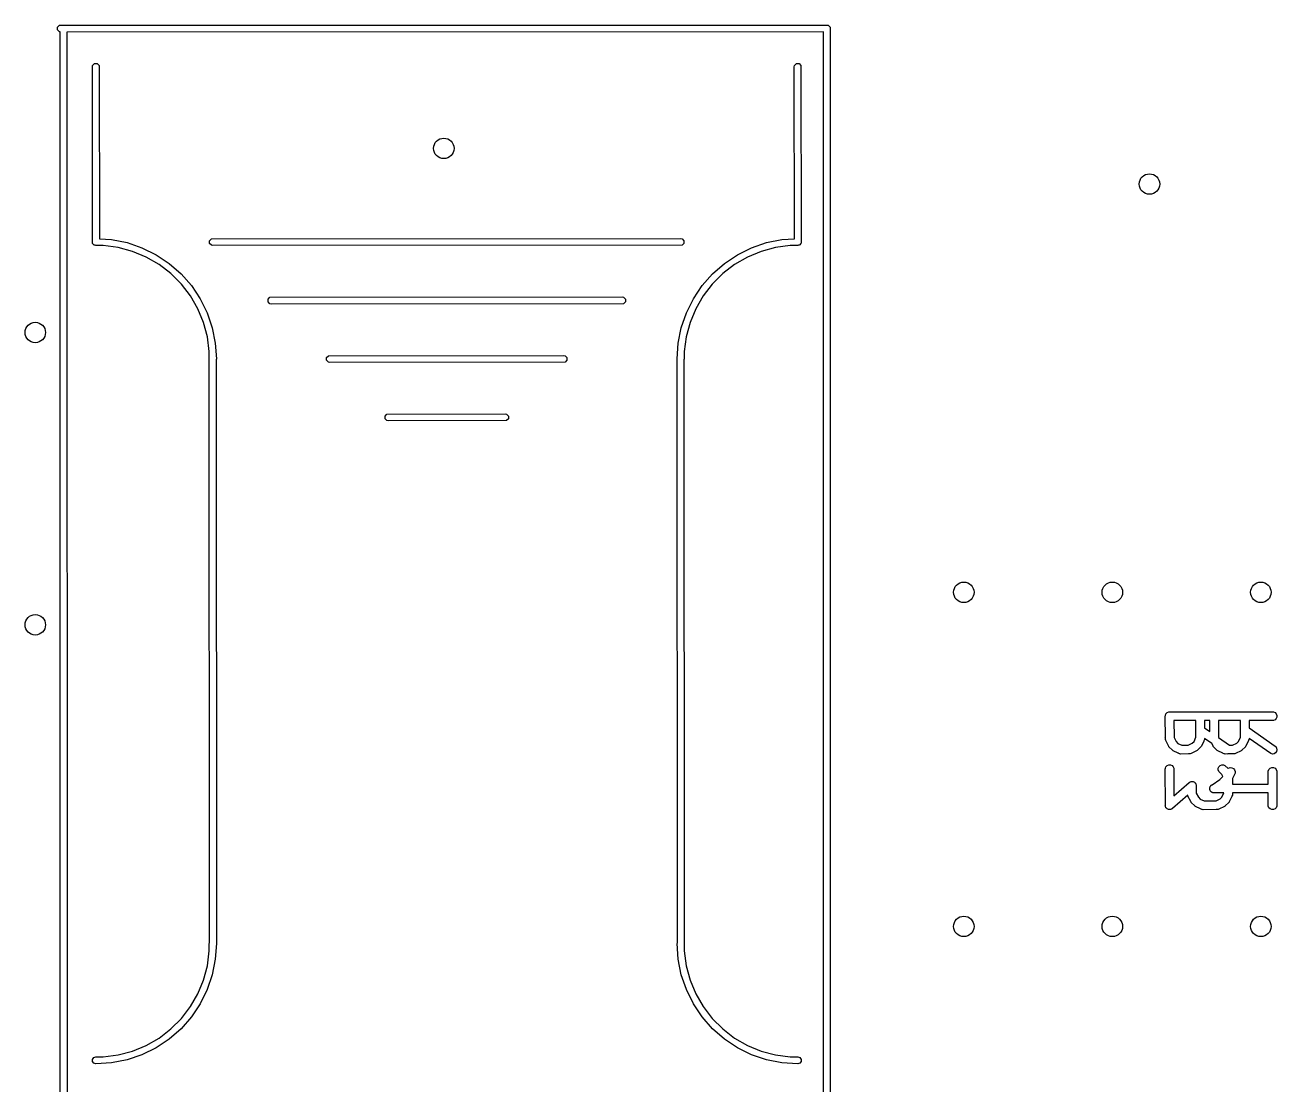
# Model space of a CAD drawing. Extents: x 0.14 to 2.29, y 0.09 to 1.51.
# Drawn here: x 1.443 to 2.286, y 0.793 to 1.507 of the extents above; entities that cross this region are included whole.
import ezdxf

# ---------------------------------------------------------------- set-up
doc = ezdxf.new("R2010")
doc.units = 0
doc.header["$MEASUREMENT"] = 0
doc.layers.add('BLACK', color=7, linetype='CONTINUOUS')

msp = doc.modelspace()

# ---------------------------------------------------------------- linework, layer by layer
at = {"layer": 'BLACK', "linetype": 'CONTINUOUS'}
for p, q in [((1.46494, 1.50563), (1.46622, 1.50691)), ((1.46494, 1.50382), (1.46494, 1.50563)), ((1.46622, 1.50254), (1.46494, 1.50382)), ((1.46622, 1.50691), (1.98287, 1.50709)), ((1.46673, 1.50244), (1.46622, 1.50254)), ((1.46691, 0.09746), (1.46673, 1.50244)), ((1.98051, 1.50254), (1.47128, 1.50236)), ((1.47128, 1.50236), (1.47146, 0.09746)), ((1.98069, 0.09764), (1.98051, 1.50254)), ((1.98287, 1.50709), (1.98378, 1.50691)), ((1.98378, 1.50691), (1.98506, 1.50563)), ((1.98506, 1.50563), (1.98524, 0.09528)), ((1.48842, 1.47902), (1.4886, 1.47993)), ((1.48859, 1.36173), (1.48842, 1.47902)), ((1.4886, 1.47993), (1.48988, 1.48121)), ((1.48988, 1.48121), (1.49168, 1.48121)), ((1.49168, 1.48121), (1.49296, 1.47993)), ((1.49296, 1.47993), (1.49314, 1.36312)), ((1.96086, 1.47902), (1.96104, 1.47993)), ((1.96103, 1.36313), (1.96086, 1.47902)), ((1.96104, 1.47993), (1.96232, 1.48121)), ((1.96232, 1.48121), (1.96412, 1.48121)), ((1.96412, 1.48121), (1.9654, 1.47993)), ((1.9654, 1.47993), (1.96558, 1.36091)), ((1.48853, 1.36164), (1.48859, 1.36173)), ((1.48853, 1.36018), (1.48853, 1.36164)), ((1.4886, 1.3601), (1.48853, 1.36018)), ((1.4886, 1.36001), (1.4886, 1.3601)), ((1.48882, 1.35978), (1.4886, 1.36001)), ((1.48939, 1.359), (1.48882, 1.35978)), ((1.48971, 1.3589), (1.48939, 1.359)), ((1.48988, 1.35873), (1.48971, 1.3589)), ((1.49023, 1.35873), (1.48988, 1.35873)), ((1.49078, 1.35855), (1.49023, 1.35873)), ((1.49579, 1.35855), (1.49078, 1.35855)), ((1.49314, 1.36312), (1.50137, 1.36258)), ((1.50571, 1.35724), (1.49579, 1.35855)), ((1.50137, 1.36258), (1.51177, 1.36051)), ((1.51538, 1.35465), (1.50571, 1.35724)), ((1.51177, 1.36051), (1.52182, 1.3571)), ((1.52182, 1.3571), (1.53133, 1.35241)), ((1.56734, 1.36182), (1.56862, 1.3631)), ((1.56734, 1.36001), (1.56734, 1.36182)), ((1.56862, 1.35873), (1.56734, 1.36001)), ((1.56862, 1.3631), (1.88448, 1.36328)), ((1.56952, 1.35855), (1.56862, 1.35873)), ((1.88538, 1.35873), (1.56952, 1.35855)), ((1.88448, 1.36328), (1.88538, 1.3631)), ((1.88538, 1.3631), (1.88666, 1.36182)), ((1.88666, 1.36001), (1.88538, 1.35873)), ((1.88666, 1.36182), (1.88666, 1.36001)), ((1.92267, 1.35241), (1.93218, 1.3571)), ((1.93218, 1.3571), (1.94223, 1.36051)), ((1.94829, 1.35724), (1.93862, 1.35465)), ((1.94223, 1.36051), (1.95263, 1.36258)), ((1.95821, 1.35855), (1.94829, 1.35724)), ((1.95263, 1.36258), (1.96103, 1.36313)), ((1.96322, 1.35855), (1.95821, 1.35855)), ((1.96377, 1.35873), (1.96322, 1.35855)), ((1.96412, 1.35873), (1.96377, 1.35873)), ((1.96429, 1.3589), (1.96412, 1.35873)), ((1.96461, 1.359), (1.96429, 1.3589)), ((1.96518, 1.35978), (1.96461, 1.359)), ((1.9654, 1.36001), (1.96518, 1.35978)), ((1.96543, 1.36013), (1.9654, 1.36001)), ((1.96547, 1.36018), (1.96543, 1.36013)), ((1.96558, 1.36091), (1.96547, 1.36033)), ((1.96547, 1.36033), (1.96547, 1.36018)), ((1.52463, 1.35082), (1.51538, 1.35465)), ((1.5333, 1.34582), (1.52463, 1.35082)), ((1.53133, 1.35241), (1.54015, 1.34652)), ((1.91385, 1.34652), (1.92267, 1.35241)), ((1.92937, 1.35082), (1.9207, 1.34582)), ((1.93862, 1.35465), (1.92937, 1.35082)), ((1.54125, 1.33972), (1.5333, 1.34582)), ((1.54015, 1.34652), (1.54813, 1.33952)), ((1.90587, 1.33952), (1.91385, 1.34652)), ((1.9207, 1.34582), (1.91275, 1.33972)), ((1.54833, 1.33264), (1.54125, 1.33972)), ((1.54813, 1.33952), (1.55512, 1.33155)), ((1.55442, 1.3247), (1.54833, 1.33264)), ((1.55512, 1.33155), (1.56102, 1.32272)), ((1.89298, 1.32272), (1.89888, 1.33155)), ((1.89888, 1.33155), (1.90587, 1.33952)), ((1.90567, 1.33264), (1.89958, 1.3247)), ((1.91275, 1.33972), (1.90567, 1.33264)), ((1.55943, 1.31603), (1.55442, 1.3247)), ((1.60671, 1.32245), (1.60799, 1.32373)), ((1.60799, 1.32373), (1.84511, 1.32391)), ((1.84511, 1.32391), (1.84601, 1.32373)), ((1.84601, 1.32373), (1.84729, 1.32245)), ((1.89958, 1.3247), (1.89457, 1.31603)), ((1.56326, 1.30678), (1.55943, 1.31603)), ((1.56102, 1.32272), (1.56571, 1.31321)), ((1.60671, 1.32064), (1.60671, 1.32245)), ((1.60799, 1.31936), (1.60671, 1.32064)), ((1.60889, 1.31918), (1.60799, 1.31936)), ((1.84601, 1.31936), (1.60889, 1.31918)), ((1.84729, 1.32064), (1.84601, 1.31936)), ((1.84729, 1.32245), (1.84729, 1.32064)), ((1.88829, 1.31321), (1.89298, 1.32272)), ((1.89457, 1.31603), (1.89074, 1.30678)), ((1.56585, 1.29711), (1.56326, 1.30678)), ((1.56571, 1.31321), (1.56912, 1.30316)), ((1.88488, 1.30316), (1.88829, 1.31321)), ((1.89074, 1.30678), (1.88815, 1.29711)), ((1.56912, 1.30316), (1.57119, 1.29276)), ((1.88281, 1.29276), (1.88488, 1.30316)), ((1.56716, 1.28718), (1.56585, 1.29711)), ((1.57119, 1.29276), (1.57188, 1.28217)), ((1.88212, 1.28217), (1.88281, 1.29276)), ((1.88815, 1.29711), (1.88684, 1.28718)), ((1.56716, 1.28217), (1.56716, 1.28718)), ((1.56734, 0.88902), (1.56716, 1.28217)), ((1.57188, 1.28217), (1.5717, 1.28162)), ((1.5717, 1.28162), (1.57188, 0.88847)), ((1.64608, 1.28308), (1.64736, 1.28436)), ((1.64608, 1.28127), (1.64608, 1.28308)), ((1.64736, 1.27999), (1.64608, 1.28127)), ((1.64736, 1.28436), (1.80574, 1.28454)), ((1.80574, 1.28454), (1.80664, 1.28436)), ((1.80664, 1.28436), (1.80792, 1.28308)), ((1.80792, 1.28127), (1.80664, 1.27999)), ((1.80792, 1.28308), (1.80792, 1.28127)), ((1.8823, 0.88902), (1.88212, 1.28217)), ((1.88684, 1.28217), (1.88666, 1.28162)), ((1.88666, 1.28162), (1.88684, 0.88847)), ((1.88684, 1.28718), (1.88684, 1.28217)), ((1.64826, 1.27981), (1.64736, 1.27999)), ((1.80664, 1.27999), (1.64826, 1.27981)), ((1.68545, 1.24371), (1.68673, 1.24499)), ((1.68545, 1.2419), (1.68545, 1.24371)), ((1.68673, 1.24062), (1.68545, 1.2419)), ((1.68673, 1.24499), (1.76637, 1.24517)), ((1.68763, 1.24044), (1.68673, 1.24062)), ((1.76727, 1.24062), (1.68763, 1.24044)), ((1.76637, 1.24517), (1.76727, 1.24499)), ((1.76727, 1.24499), (1.76855, 1.24371)), ((1.76855, 1.2419), (1.76727, 1.24062)), ((1.76855, 1.24371), (1.76855, 1.2419)), ((2.21062, 1.04156), (2.21068, 1.04213)), ((2.21068, 1.02702), (2.21062, 1.04156)), ((2.21068, 1.04213), (2.21112, 1.0432)), ((2.21112, 1.0432), (2.21194, 1.04401)), ((2.21194, 1.04401), (2.213, 1.04445)), ((2.213, 1.04445), (2.25295, 1.04451)), ((2.23126, 1.03863), (2.21648, 1.03861)), ((2.21648, 1.03861), (2.21653, 1.02717)), ((2.23128, 1.0324), (2.23126, 1.03863)), ((2.23711, 1.03864), (2.23712, 1.03368)), ((2.24055, 1.03864), (2.23711, 1.03864)), ((2.24058, 1.03127), (2.24055, 1.03864)), ((2.26118, 1.03863), (2.24641, 1.03861)), ((2.24641, 1.03861), (2.24645, 1.02719)), ((2.25295, 1.04451), (2.25337, 1.04447)), ((2.25337, 1.04447), (2.28287, 1.04451)), ((2.2612, 1.0324), (2.26118, 1.03863)), ((2.28344, 1.03866), (2.26703, 1.03864)), ((2.26703, 1.03864), (2.26705, 1.03368)), ((2.28287, 1.04451), (2.28344, 1.04445)), ((2.28344, 1.04445), (2.28451, 1.04401)), ((2.28451, 1.0391), (2.28344, 1.03866)), ((2.28451, 1.04401), (2.28532, 1.0432)), ((2.28532, 1.03992), (2.28451, 1.0391)), ((2.28532, 1.0432), (2.28576, 1.04213)), ((2.28576, 1.04098), (2.28532, 1.03992)), ((2.28576, 1.04213), (2.28576, 1.04098)), ((2.23125, 1.03225), (2.23128, 1.0324)), ((2.23128, 1.03206), (2.23125, 1.03225)), ((2.2313, 1.02735), (2.23128, 1.03206)), ((2.23712, 1.03368), (2.24058, 1.03127)), ((2.26117, 1.03225), (2.2612, 1.0324)), ((2.2612, 1.03206), (2.26117, 1.03225)), ((2.26122, 1.02735), (2.2612, 1.03206)), ((2.26705, 1.03368), (2.28456, 1.02148)), ((2.21065, 1.02693), (2.21068, 1.02702)), ((2.21068, 1.02648), (2.21065, 1.02693)), ((2.21068, 1.02598), (2.21068, 1.02648)), ((2.21072, 1.02589), (2.21068, 1.02598)), ((2.21073, 1.02578), (2.21072, 1.02589)), ((2.21093, 1.02524), (2.21073, 1.02578)), ((2.21285, 1.02152), (2.21093, 1.02524)), ((2.213, 1.02117), (2.21285, 1.02152)), ((2.21309, 1.02106), (2.213, 1.02117)), ((2.21312, 1.021), (2.21309, 1.02106)), ((2.21318, 1.02095), (2.21312, 1.021)), ((2.21336, 1.02072), (2.21318, 1.02095)), ((2.21529, 1.01886), (2.21336, 1.02072)), ((2.21653, 1.02717), (2.21792, 1.02447)), ((2.21792, 1.02447), (2.21915, 1.02328)), ((2.21915, 1.02328), (2.22184, 1.02197)), ((2.22184, 1.02197), (2.22608, 1.02201)), ((2.22608, 1.02201), (2.22879, 1.0234)), ((2.22879, 1.0234), (2.22998, 1.02464)), ((2.22998, 1.02464), (2.2313, 1.02735)), ((2.2344, 1.02078), (2.23254, 1.01885)), ((2.23466, 1.021), (2.2344, 1.02078)), ((2.23473, 1.02112), (2.23466, 1.021)), ((2.23478, 1.02117), (2.23473, 1.02112)), ((2.23481, 1.02124), (2.23478, 1.02117)), ((2.23496, 1.02149), (2.23481, 1.02124)), ((2.2366, 1.02487), (2.23496, 1.02149)), ((2.23665, 1.02492), (2.2366, 1.02487)), ((2.2368, 1.02527), (2.23665, 1.02492)), ((2.23705, 1.02578), (2.2368, 1.02527)), ((2.23709, 1.02598), (2.23705, 1.02589)), ((2.23705, 1.02589), (2.23705, 1.02578)), ((2.23715, 1.02653), (2.23709, 1.02598)), ((2.24189, 1.02323), (2.23715, 1.02653)), ((2.24277, 1.02152), (2.24189, 1.02323)), ((2.24292, 1.02117), (2.24277, 1.02152)), ((2.24301, 1.02106), (2.24292, 1.02117)), ((2.24304, 1.021), (2.24301, 1.02106)), ((2.2431, 1.02095), (2.24304, 1.021)), ((2.24328, 1.02072), (2.2431, 1.02095)), ((2.24521, 1.01886), (2.24328, 1.02072)), ((2.24645, 1.02719), (2.25391, 1.02199)), ((2.25391, 1.02199), (2.256, 1.02201)), ((2.256, 1.02201), (2.25871, 1.0234)), ((2.25871, 1.0234), (2.2599, 1.02464)), ((2.2599, 1.02464), (2.26122, 1.02735)), ((2.26432, 1.02078), (2.26246, 1.01885)), ((2.26458, 1.021), (2.26432, 1.02078)), ((2.26466, 1.02112), (2.26458, 1.021)), ((2.2647, 1.02117), (2.26466, 1.02112)), ((2.26473, 1.02124), (2.2647, 1.02117)), ((2.26489, 1.02149), (2.26473, 1.02124)), ((2.26653, 1.02487), (2.26489, 1.02149)), ((2.26657, 1.02492), (2.26653, 1.02487)), ((2.26672, 1.02527), (2.26657, 1.02492)), ((2.26697, 1.02578), (2.26672, 1.02527)), ((2.26702, 1.02598), (2.26697, 1.02589)), ((2.26697, 1.02589), (2.26697, 1.02578)), ((2.26707, 1.02653), (2.26702, 1.02598)), ((2.28168, 1.01636), (2.26707, 1.02653)), ((2.28456, 1.02148), (2.285, 1.0211)), ((2.285, 1.0211), (2.28562, 1.02013)), ((2.28562, 1.02013), (2.28582, 1.019)), ((2.21551, 1.0186), (2.21529, 1.01886)), ((2.21564, 1.01853), (2.21551, 1.0186)), ((2.21568, 1.01848), (2.21564, 1.01853)), ((2.21576, 1.01845), (2.21568, 1.01848)), ((2.216, 1.0183), (2.21576, 1.01845)), ((2.21939, 1.01665), (2.216, 1.0183)), ((2.21943, 1.01661), (2.21939, 1.01665)), ((2.21978, 1.01646), (2.21943, 1.01661)), ((2.22029, 1.01621), (2.21978, 1.01646)), ((2.2204, 1.01621), (2.22029, 1.01621)), ((2.2205, 1.01617), (2.2204, 1.01621)), ((2.22107, 1.01611), (2.2205, 1.01617)), ((2.22626, 1.01616), (2.22107, 1.01611)), ((2.22633, 1.01613), (2.22626, 1.01616)), ((2.22673, 1.01616), (2.22633, 1.01613)), ((2.22727, 1.01617), (2.22673, 1.01616)), ((2.22737, 1.01621), (2.22727, 1.01617)), ((2.22748, 1.01621), (2.22737, 1.01621)), ((2.22802, 1.01642), (2.22748, 1.01621)), ((2.23174, 1.01834), (2.22802, 1.01642)), ((2.23209, 1.01848), (2.23174, 1.01834)), ((2.2322, 1.01858), (2.23209, 1.01848)), ((2.23226, 1.0186), (2.2322, 1.01858)), ((2.23231, 1.01866), (2.23226, 1.0186)), ((2.23254, 1.01885), (2.23231, 1.01866)), ((2.24544, 1.0186), (2.24521, 1.01886)), ((2.24556, 1.01853), (2.24544, 1.0186)), ((2.24561, 1.01848), (2.24556, 1.01853)), ((2.24568, 1.01845), (2.24561, 1.01848)), ((2.24593, 1.0183), (2.24568, 1.01845)), ((2.24931, 1.01665), (2.24593, 1.0183)), ((2.24936, 1.01661), (2.24931, 1.01665)), ((2.2497, 1.01646), (2.24936, 1.01661)), ((2.25022, 1.01621), (2.2497, 1.01646)), ((2.25032, 1.01621), (2.25022, 1.01621)), ((2.25042, 1.01617), (2.25032, 1.01621)), ((2.251, 1.01611), (2.25042, 1.01617)), ((2.25281, 1.01613), (2.251, 1.01611)), ((2.25288, 1.01611), (2.25281, 1.01613)), ((2.25298, 1.01613), (2.25288, 1.01611)), ((2.25618, 1.01616), (2.25298, 1.01613)), ((2.25625, 1.01613), (2.25618, 1.01616)), ((2.25665, 1.01616), (2.25625, 1.01613)), ((2.2572, 1.01617), (2.25665, 1.01616)), ((2.25729, 1.01621), (2.2572, 1.01617)), ((2.2574, 1.01621), (2.25729, 1.01621)), ((2.25794, 1.01642), (2.2574, 1.01621)), ((2.26166, 1.01834), (2.25794, 1.01642)), ((2.26201, 1.01848), (2.26166, 1.01834)), ((2.26212, 1.01858), (2.26201, 1.01848)), ((2.26218, 1.0186), (2.26212, 1.01858)), ((2.26223, 1.01866), (2.26218, 1.0186)), ((2.26246, 1.01885), (2.26223, 1.01866)), ((2.2828, 1.01611), (2.28168, 1.01636)), ((2.28394, 1.01631), (2.2828, 1.01611)), ((2.28491, 1.01693), (2.28394, 1.01631)), ((2.28557, 1.01787), (2.28491, 1.01693)), ((2.28582, 1.019), (2.28557, 1.01787)), ((2.21062, 1.00594), (2.21068, 1.00651)), ((2.21068, 0.98164), (2.21062, 1.00594)), ((2.21068, 1.00651), (2.21112, 1.00758)), ((2.21112, 1.00758), (2.21194, 1.00839)), ((2.21194, 1.00839), (2.213, 1.00883)), ((2.213, 1.00883), (2.21415, 1.00883)), ((2.21415, 1.00883), (2.21522, 1.00839)), ((2.21522, 1.00839), (2.21603, 1.00758)), ((2.21603, 1.00758), (2.21647, 1.00651)), ((2.21647, 1.00651), (2.21651, 0.98801)), ((2.2463, 1.00651), (2.24674, 1.00758)), ((2.2463, 1.00536), (2.2463, 1.00651)), ((2.24674, 1.0043), (2.2463, 1.00536)), ((2.24674, 1.00758), (2.24756, 1.00839)), ((2.24711, 1.00385), (2.24674, 1.0043)), ((2.2486, 1.00241), (2.24711, 1.00385)), ((2.24756, 1.00839), (2.24862, 1.00883)), ((2.24862, 1.00883), (2.24977, 1.00883)), ((2.24977, 1.00883), (2.25084, 1.00839)), ((2.25084, 1.00839), (2.25296, 1.00635)), ((2.25296, 1.00635), (2.25328, 1.00663)), ((2.25328, 1.00663), (2.25438, 1.00699)), ((2.25438, 1.00699), (2.25553, 1.00691)), ((2.25553, 1.00691), (2.25656, 1.0064)), ((2.25759, 1.00328), (2.25585, 0.99969)), ((2.25656, 1.0064), (2.25731, 1.00553)), ((2.25731, 1.00553), (2.25767, 1.00443)), ((2.25767, 1.00443), (2.25759, 1.00328)), ((2.27991, 1.00406), (2.27997, 1.00464)), ((2.27993, 0.99576), (2.27991, 1.00406)), ((2.27997, 1.00464), (2.28041, 1.0057)), ((2.28041, 1.0057), (2.28123, 1.00652)), ((2.28123, 1.00652), (2.28229, 1.00696)), ((2.28229, 1.00696), (2.28344, 1.00696)), ((2.28344, 1.00696), (2.28451, 1.00652)), ((2.28451, 1.00652), (2.28532, 1.0057)), ((2.28532, 1.0057), (2.28576, 1.00464)), ((2.28576, 1.00464), (2.28582, 0.98157)), ((2.21651, 0.98801), (2.22663, 0.99691)), ((2.22663, 0.99691), (2.22688, 0.99709)), ((2.22688, 0.99709), (2.22693, 0.99714)), ((2.22693, 0.99714), (2.22699, 0.99717)), ((2.22699, 0.99717), (2.2271, 0.99725)), ((2.2271, 0.99725), (2.22755, 0.9974)), ((2.22755, 0.9974), (2.228, 0.99759)), ((2.228, 0.99759), (2.2281, 0.99759)), ((2.2281, 0.99759), (2.22819, 0.99762)), ((2.22819, 0.99762), (2.22867, 0.99759)), ((2.22867, 0.99759), (2.22915, 0.99759)), ((2.22915, 0.99759), (2.22924, 0.99755)), ((2.22924, 0.99755), (2.22934, 0.99754)), ((2.22934, 0.99754), (2.22977, 0.99733)), ((2.22977, 0.99733), (2.23021, 0.99714)), ((2.23021, 0.99714), (2.23028, 0.99707)), ((2.23028, 0.99707), (2.23037, 0.99703)), ((2.23037, 0.99703), (2.23069, 0.99667)), ((2.23069, 0.99667), (2.23103, 0.99633)), ((2.23103, 0.99633), (2.23107, 0.99624)), ((2.23107, 0.99624), (2.23113, 0.99616)), ((2.23113, 0.99616), (2.23129, 0.99571)), ((2.23129, 0.99571), (2.23147, 0.99527)), ((2.23147, 0.99527), (2.23147, 0.99516)), ((2.23147, 0.99516), (2.2315, 0.99507)), ((2.2315, 0.99507), (2.23148, 0.99467)), ((2.23148, 0.99467), (2.23152, 0.98968)), ((2.24093, 0.99419), (2.24104, 0.99446)), ((2.24104, 0.99446), (2.24125, 0.99466)), ((2.24125, 0.99466), (2.24141, 0.9949)), ((2.24141, 0.9949), (2.24166, 0.99507)), ((2.24166, 0.99507), (2.24186, 0.99527)), ((2.24186, 0.99527), (2.2421, 0.99537)), ((2.2421, 0.99537), (2.24743, 0.99899)), ((2.24743, 0.99899), (2.24935, 1.00095)), ((2.24935, 1.00095), (2.2486, 1.00241)), ((2.25585, 0.99969), (2.25587, 0.99573)), ((2.25587, 0.99573), (2.27993, 0.99576)), ((2.22572, 0.98832), (2.21552, 0.97934)), ((2.22573, 0.98829), (2.22572, 0.98832)), ((2.22593, 0.98774), (2.22573, 0.98829)), ((2.22785, 0.98402), (2.22593, 0.98774)), ((2.23152, 0.98968), (2.23292, 0.98697)), ((2.23292, 0.98697), (2.23415, 0.98578)), ((2.24054, 0.99282), (2.2406, 0.9931)), ((2.2406, 0.99253), (2.24054, 0.99282)), ((2.2406, 0.99339), (2.24071, 0.99366)), ((2.2406, 0.9931), (2.2406, 0.99339)), ((2.2406, 0.99224), (2.2406, 0.99253)), ((2.24071, 0.99197), (2.2406, 0.99224)), ((2.24071, 0.99366), (2.24077, 0.99395)), ((2.24077, 0.99169), (2.24071, 0.99197)), ((2.24077, 0.99395), (2.24093, 0.99419)), ((2.24093, 0.99144), (2.24077, 0.99169)), ((2.24104, 0.99117), (2.24093, 0.99144)), ((2.24125, 0.99097), (2.24104, 0.99117)), ((2.24141, 0.99073), (2.24125, 0.99097)), ((2.24165, 0.99057), (2.24141, 0.99073)), ((2.24186, 0.99036), (2.24165, 0.99057)), ((2.24212, 0.99025), (2.24186, 0.99036)), ((2.24236, 0.99009), (2.24212, 0.99025)), ((2.24265, 0.99003), (2.24236, 0.99009)), ((2.24292, 0.98992), (2.24265, 0.99003)), ((2.24349, 0.98986), (2.24292, 0.98992)), ((2.2435, 0.98986), (2.24349, 0.98986)), ((2.24349, 0.98986), (2.24349, 0.98986)), ((2.24349, 0.98986), (2.24349, 0.98986)), ((2.25004, 0.98987), (2.2435, 0.98986)), ((2.24754, 0.98591), (2.24873, 0.98714)), ((2.24873, 0.98714), (2.25004, 0.98985)), ((2.25004, 0.98985), (2.25004, 0.98987)), ((2.25535, 0.98738), (2.25371, 0.984)), ((2.2554, 0.98742), (2.25535, 0.98738)), ((2.25555, 0.98777), (2.2554, 0.98742)), ((2.25579, 0.98829), (2.25555, 0.98777)), ((2.2558, 0.98839), (2.25579, 0.98829)), ((2.25584, 0.98849), (2.2558, 0.98839)), ((2.2559, 0.98907), (2.25584, 0.98849)), ((2.27995, 0.98991), (2.25589, 0.98988)), ((2.25589, 0.98988), (2.2559, 0.98907)), ((2.27997, 0.98099), (2.27995, 0.98991)), ((2.21065, 0.98118), (2.21068, 0.98164)), ((2.21068, 0.98109), (2.21065, 0.98118)), ((2.21068, 0.98099), (2.21068, 0.98109)), ((2.21086, 0.98055), (2.21068, 0.98099)), ((2.21102, 0.98009), (2.21086, 0.98055)), ((2.21108, 0.98002), (2.21102, 0.98009)), ((2.21112, 0.97993), (2.21108, 0.98002)), ((2.21146, 0.97959), (2.21112, 0.97993)), ((2.21178, 0.97923), (2.21146, 0.97959)), ((2.21186, 0.97918), (2.21178, 0.97923)), ((2.21194, 0.97911), (2.21186, 0.97918)), ((2.21238, 0.97893), (2.21194, 0.97911)), ((2.21281, 0.97872), (2.21238, 0.97893)), ((2.21291, 0.97871), (2.21281, 0.97872)), ((2.213, 0.97867), (2.21291, 0.97871)), ((2.21348, 0.97867), (2.213, 0.97867)), ((2.21396, 0.97864), (2.21348, 0.97867)), ((2.21405, 0.97867), (2.21396, 0.97864)), ((2.21415, 0.97867), (2.21405, 0.97867)), ((2.21459, 0.97885), (2.21415, 0.97867)), ((2.21505, 0.97901), (2.21459, 0.97885)), ((2.21516, 0.97909), (2.21505, 0.97901)), ((2.21522, 0.97911), (2.21516, 0.97909)), ((2.21527, 0.97917), (2.21522, 0.97911)), ((2.21552, 0.97934), (2.21527, 0.97917)), ((2.22799, 0.98368), (2.22785, 0.98402)), ((2.22809, 0.98356), (2.22799, 0.98368)), ((2.22812, 0.98351), (2.22809, 0.98356)), ((2.22817, 0.98345), (2.22812, 0.98351)), ((2.22836, 0.98323), (2.22817, 0.98345)), ((2.23029, 0.98136), (2.22836, 0.98323)), ((2.23051, 0.98111), (2.23029, 0.98136)), ((2.23064, 0.98103), (2.23051, 0.98111)), ((2.23068, 0.98099), (2.23064, 0.98103)), ((2.23075, 0.98096), (2.23068, 0.98099)), ((2.231, 0.9808), (2.23075, 0.98096)), ((2.23438, 0.97916), (2.231, 0.9808)), ((2.23415, 0.98578), (2.23685, 0.98447)), ((2.23443, 0.97911), (2.23438, 0.97916)), ((2.23478, 0.97897), (2.23443, 0.97911)), ((2.23529, 0.97872), (2.23478, 0.97897)), ((2.2354, 0.97871), (2.23529, 0.97872)), ((2.2355, 0.97867), (2.2354, 0.97871)), ((2.23607, 0.97861), (2.2355, 0.97867)), ((2.24499, 0.97866), (2.23607, 0.97861)), ((2.23685, 0.98447), (2.24483, 0.98452)), ((2.24483, 0.98452), (2.24754, 0.98591)), ((2.24508, 0.97864), (2.24499, 0.97866)), ((2.24551, 0.97867), (2.24508, 0.97864)), ((2.24602, 0.97867), (2.24551, 0.97867)), ((2.24612, 0.97871), (2.24602, 0.97867)), ((2.24623, 0.97872), (2.24612, 0.97871)), ((2.24677, 0.97893), (2.24623, 0.97872)), ((2.25049, 0.98084), (2.24677, 0.97893)), ((2.25084, 0.98099), (2.25049, 0.98084)), ((2.25095, 0.98108), (2.25084, 0.98099)), ((2.25101, 0.98111), (2.25095, 0.98108)), ((2.25106, 0.98117), (2.25101, 0.98111)), ((2.25128, 0.98135), (2.25106, 0.98117)), ((2.25315, 0.98328), (2.25128, 0.98135)), ((2.2534, 0.98351), (2.25315, 0.98328)), ((2.25348, 0.98363), (2.2534, 0.98351)), ((2.25353, 0.98368), (2.25348, 0.98363)), ((2.25356, 0.98375), (2.25353, 0.98368)), ((2.25371, 0.984), (2.25356, 0.98375)), ((2.28041, 0.97993), (2.27997, 0.98099)), ((2.28123, 0.97911), (2.28041, 0.97993)), ((2.28229, 0.97867), (2.28123, 0.97911)), ((2.28344, 0.97867), (2.28229, 0.97867)), ((2.28451, 0.97911), (2.28344, 0.97867)), ((2.28532, 0.97993), (2.28451, 0.97911)), ((2.28576, 0.98099), (2.28532, 0.97993)), ((2.28582, 0.98157), (2.28576, 0.98099)), ((1.56716, 0.88847), (1.56734, 0.88902)), ((1.56716, 0.88347), (1.56716, 0.88847)), ((1.57188, 0.88847), (1.57119, 0.87789)), ((1.88212, 0.88847), (1.8823, 0.88902)), ((1.88281, 0.87789), (1.88212, 0.88847)), ((1.88684, 0.88847), (1.88684, 0.88347)), ((1.56585, 0.87354), (1.56716, 0.88347)), ((1.57119, 0.87789), (1.56912, 0.86748)), ((1.88488, 0.86748), (1.88281, 0.87789)), ((1.88684, 0.88347), (1.88815, 0.87354)), ((1.56326, 0.86387), (1.56585, 0.87354)), ((1.88815, 0.87354), (1.89074, 0.86387)), ((1.55943, 0.85462), (1.56326, 0.86387)), ((1.56912, 0.86748), (1.56571, 0.85744)), ((1.88829, 0.85744), (1.88488, 0.86748)), ((1.89074, 0.86387), (1.89457, 0.85462)), ((1.55442, 0.84595), (1.55943, 0.85462)), ((1.56571, 0.85744), (1.56102, 0.84792)), ((1.89298, 0.84792), (1.88829, 0.85744)), ((1.89457, 0.85462), (1.89958, 0.84595)), ((1.54833, 0.838), (1.55442, 0.84595)), ((1.56102, 0.84792), (1.55512, 0.8391)), ((1.89888, 0.8391), (1.89298, 0.84792)), ((1.89958, 0.84595), (1.90567, 0.838)), ((1.54125, 0.83093), (1.54833, 0.838)), ((1.55512, 0.8391), (1.54813, 0.83112)), ((1.90587, 0.83112), (1.89888, 0.8391)), ((1.90567, 0.838), (1.91275, 0.83093)), ((1.5333, 0.82483), (1.54125, 0.83093)), ((1.54813, 0.83112), (1.54015, 0.82413)), ((1.91385, 0.82413), (1.90587, 0.83112)), ((1.91275, 0.83093), (1.9207, 0.82483)), ((1.51538, 0.81599), (1.52463, 0.81982)), ((1.53133, 0.81824), (1.52182, 0.81354)), ((1.52463, 0.81982), (1.5333, 0.82483)), ((1.54015, 0.82413), (1.53133, 0.81824)), ((1.92267, 0.81824), (1.91385, 0.82413)), ((1.9207, 0.82483), (1.92937, 0.81982)), ((1.93218, 0.81354), (1.92267, 0.81824)), ((1.92937, 0.81982), (1.93862, 0.81599)), ((1.48853, 0.81046), (1.48939, 0.81164)), ((1.48853, 0.809), (1.48853, 0.81046)), ((1.48939, 0.80782), (1.48853, 0.809)), ((1.48939, 0.81164), (1.49078, 0.81209)), ((1.49078, 0.81209), (1.49579, 0.81209)), ((1.49579, 0.81209), (1.50571, 0.8134)), ((1.51177, 0.81013), (1.50137, 0.80806)), ((1.50571, 0.8134), (1.51538, 0.81599)), ((1.52182, 0.81354), (1.51177, 0.81013)), ((1.94223, 0.81013), (1.93218, 0.81354)), ((1.93862, 0.81599), (1.94829, 0.8134)), ((1.95263, 0.80806), (1.94223, 0.81013)), ((1.94829, 0.8134), (1.95821, 0.81209)), ((1.95821, 0.81209), (1.96322, 0.81209)), ((1.96322, 0.81209), (1.96461, 0.81164)), ((1.96461, 0.81164), (1.96547, 0.81046)), ((1.96547, 0.809), (1.96461, 0.80782)), ((1.96547, 0.81046), (1.96547, 0.809)), ((1.49078, 0.80737), (1.48939, 0.80782)), ((1.50137, 0.80806), (1.49078, 0.80737)), ((1.96322, 0.80737), (1.95263, 0.80806)), ((1.96461, 0.80782), (1.96322, 0.80737))]:
    msp.add_line(p, q, dxfattribs=at)
at = {"layer": 'BLACK'}
for centre in [(1.725, 1.42402), (2.2, 1.4), (1.45, 1.3), (2.075, 1.125), (2.175, 1.125), (2.275, 1.125), (1.45, 1.10315), (2.075, 0.9), (2.175, 0.9), (2.275, 0.9)]:
    msp.add_circle(centre, 0.00689, dxfattribs=at)

doc.saveas('drawing.dxf')
